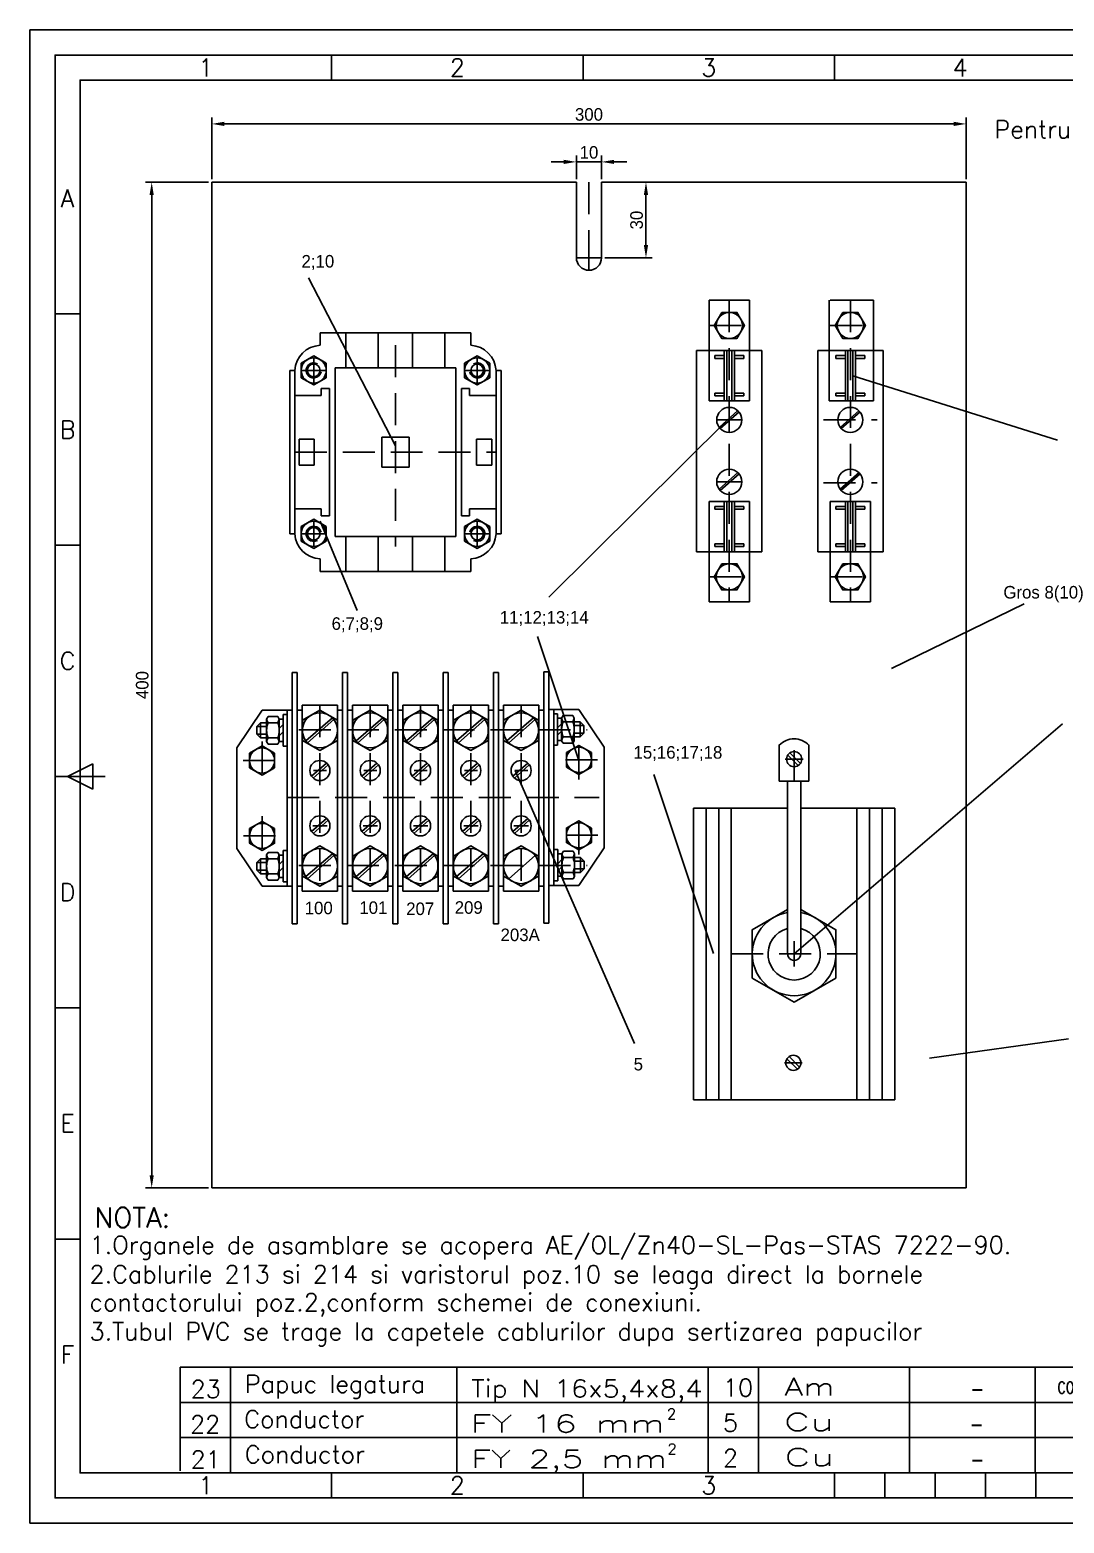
# Model space of a CAD drawing. Header units: millimetres. Extents: x 21 to 861, y 18 to 315.
# Drawn here: x 20.8 to 226.4, y 17.9 to 314.9 of the extents above; entities that cross this region are included whole.
import ezdxf
from ezdxf.enums import TextEntityAlignment as Align

# ---------------------------------------------------------------- set-up
doc = ezdxf.new("R2010")
doc.units = ezdxf.units.MM
doc.linetypes.add('DASHED2', pattern=[9.525, 6.35, -3.175])
doc.layers.add('LIN_GR', color=3, linetype='Continuous')
doc.layers.add('LIN_SUB', color=7, linetype='Continuous')
doc.styles.add('ISO', font='SIMPLEX.SHX')
doc.styles.add('ISOCP', font='SIMPLEX.SHX')
doc.dimstyles.new('ISO-25', dxfattribs={"dimtxt": 2.5, "dimasz": 2.5, "dimexe": 1.25, "dimexo": 0.625, "dimtad": 1, "dimtxsty": 'Standard', "dimcen": 2.5, "dimadec": 0, "dimazin": 0, "dimtfac": 1, "dimtmove": 0, "dimatfit": 3, "dimfxl": 1, "dimarcsym": 0})

# ---------------------------------------------------------------- blocks, each defined once
blk = doc.blocks.new('*D10')
at = {"color": 0, "lineweight": -2, "transparency": 16777216}
for p, q in [((56.96, 285.23), (56.96, 297.47)), ((206.96, 285.23), (206.96, 297.47)), ((59.46, 296.22), (204.46, 296.22))]:
    blk.add_line(p, q, dxfattribs=at)
at = {"color": 0, "transparency": 16777216}
for points in [[(59.46, 296.64), (59.46, 295.8), (56.96, 296.22)], [(204.46, 296.64), (204.46, 295.8), (206.96, 296.22)]]:
    blk.add_solid(points, dxfattribs=at)
at = {"layer": 'Defpoints', "color": 0, "transparency": 16777216}
for p in [(206.96, 296.22), (56.96, 284.61), (206.96, 284.61)]:
    blk.add_point(p, dxfattribs=at)
at = {"color": 0, "transparency": 16777216, "insert": (131.96, 298.09), "char_height": 2.5, "attachment_point": 5}
blk.add_mtext('300', dxfattribs=at)
blk = doc.blocks.new('*D11')
at = {"color": 0, "lineweight": -2, "transparency": 16777216}
for p, q in [((56.33, 284.61), (43.76, 284.61)), ((45.01, 87.11), (45.01, 282.11)), ((56.33, 84.61), (43.76, 84.61))]:
    blk.add_line(p, q, dxfattribs=at)
at = {"color": 0, "transparency": 16777216}
for points in [[(44.59, 282.11), (45.42, 282.11), (45.01, 284.61)], [(44.59, 87.11), (45.42, 87.11), (45.01, 84.61)]]:
    blk.add_solid(points, dxfattribs=at)
at = {"layer": 'Defpoints', "color": 0, "transparency": 16777216}
for p in [(45.01, 284.61), (56.96, 284.61), (56.96, 84.61)]:
    blk.add_point(p, dxfattribs=at)
at = {"color": 0, "transparency": 16777216, "insert": (43.13, 184.61), "char_height": 2.5, "attachment_point": 5, "rotation": 90}
blk.add_mtext('400', dxfattribs=at)
blk = doc.blocks.new('*D12')
at = {"color": 0, "lineweight": -2, "transparency": 16777216}
for p, q in [((126.96, 288.66), (124.46, 288.66)), ((129.46, 285.23), (129.46, 289.91)), ((129.46, 288.66), (134.46, 288.66)), ((134.46, 285.23), (134.46, 289.91)), ((136.96, 288.66), (139.46, 288.66))]:
    blk.add_line(p, q, dxfattribs=at)
at = {"color": 0, "transparency": 16777216}
for points in [[(126.96, 289.08), (126.96, 288.25), (129.46, 288.66)], [(136.96, 289.08), (136.96, 288.25), (134.46, 288.66)]]:
    blk.add_solid(points, dxfattribs=at)
at = {"layer": 'Defpoints', "color": 0, "transparency": 16777216}
for p in [(134.46, 288.66), (129.46, 284.61), (134.46, 284.61)]:
    blk.add_point(p, dxfattribs=at)
at = {"color": 0, "transparency": 16777216, "insert": (131.96, 290.54), "char_height": 2.5, "attachment_point": 5}
blk.add_mtext('10', dxfattribs=at)

msp = doc.modelspace()

# ---------------------------------------------------------------- linework, layer by layer
at = {"color": 70}
for p, q in [((80.7856, 304.9224), (80.7856, 309.9224)), ((130.7856, 304.9224), (130.7856, 309.9224)), ((180.7856, 304.9224), (180.7856, 309.9224)), ((30.7856, 258.4224), (25.7856, 258.4224)), ((30.7856, 212.4224), (25.7856, 212.4224)), ((25.7856, 166.4224), (35.7856, 166.4224)), ((28.2856, 166.4224), (33.2856, 168.9224)), ((33.2856, 163.9224), (28.2856, 166.4224)), ((33.2856, 168.9224), (33.2856, 163.9224)), ((30.7856, 120.4224), (25.7856, 120.4224)), ((30.7856, 74.4224), (25.7856, 74.4224)), ((80.7856, 22.9224), (80.7856, 27.9224)), ((130.7856, 22.9224), (130.7856, 27.9224)), ((180.7856, 22.9224), (180.7856, 27.9224)), ((190.7856, 22.9224), (190.7856, 27.9224)), ((200.7856, 22.9224), (200.7856, 27.9224)), ((210.7856, 22.9224), (210.7856, 27.9224)), ((220.7856, 22.9224), (220.7856, 27.9224)), ((180.7856, 22.9224), (280.7856, 22.9224))]:
    msp.add_line(p, q, dxfattribs=at)
at = {"color": 1, "linetype": 'DASHED2'}
for p, q in [((131.9586, 284.6062), (131.9586, 269.6062)), ((159.8625, 261.1368), (159.8625, 201.1368)), ((183.9312, 261.1368), (183.9312, 201.1368)), ((155.8635, 256.1368), (163.8635, 256.1368)), ((179.9369, 256.1368), (188.5523, 256.1368)), ((93.48, 252.186), (93.48, 212.186)), ((178.6245, 237.3494), (189.2492, 237.3494)), ((73.48, 230.936), (113.48, 230.936)), ((178.6245, 224.8222), (189.2492, 224.8222)), ((155.8635, 206.1368), (163.8635, 206.1368)), ((179.9369, 206.1368), (187.9369, 206.1368)), ((78.4586, 180.6062), (78.4586, 143.6062)), ((88.4586, 180.6062), (88.4586, 143.6062)), ((98.4586, 180.6062), (98.4586, 143.6062)), ((108.4586, 180.6062), (108.4586, 143.6062)), ((118.4586, 180.6062), (118.4586, 143.6062)), ((74.2919, 175.7314), (131.6253, 175.7314)), ((66.9586, 173.4031), (66.9586, 166.2702)), ((129.9586, 165.8107), (129.9586, 173.4134)), ((63.2231, 169.6062), (70.5321, 169.6062)), ((133.6539, 169.7314), (126.1441, 169.7314)), ((172.752, 165.4888), (172.752, 171.6523)), ((71.9586, 162.2314), (133.9586, 162.2314)), ((66.9586, 158.5268), (66.9586, 150.9241)), ((129.9586, 150.9345), (129.9586, 158.0673)), ((63.2632, 154.6062), (70.7731, 154.6062)), ((133.6941, 154.7314), (126.385, 154.7314)), ((74.2919, 148.7314), (131.6253, 148.7314)), ((160.252, 131.1408), (185.252, 131.1408))]:
    msp.add_line(p, q, dxfattribs=at)
at = {"color": 1}
for p, q in [((143.2941, 272.1062), (143.2941, 282.1062)), ((131.9586, 267.1062), (131.9586, 272.1062)), ((129.4586, 269.6062), (134.4586, 269.6062)), ((135.0836, 269.6062), (144.5441, 269.6062)), ((93.48, 232.186), (76.1908, 265.6364)), ((77.23, 249.686), (77.23, 244.686)), ((77.23, 249.686), (77.23, 244.686)), ((109.73, 249.686), (109.73, 244.686)), ((79.73, 247.186), (74.73, 247.186)), ((79.73, 247.186), (74.73, 247.186)), ((107.23, 247.186), (112.23, 247.186)), ((225.1444, 233.2906), (184.4369, 246.1368)), ((159.8625, 234.8463), (159.8625, 239.8463)), ((159.5201, 237.3463), (123.9872, 202.0837)), ((157.3625, 237.3463), (162.3625, 237.3463)), ((157.3625, 225.0253), (162.3625, 225.0253)), ((77.23, 212.186), (77.23, 217.186)), ((77.23, 212.186), (77.23, 217.186)), ((77.23, 212.186), (77.23, 217.186)), ((78.48, 217.186), (85.8414, 199.4275)), ((109.73, 212.186), (109.73, 217.186)), ((109.73, 212.186), (109.73, 217.186)), ((79.73, 214.686), (74.73, 214.686)), ((79.73, 214.686), (74.73, 214.686)), ((79.73, 214.686), (74.73, 214.686)), ((107.23, 214.686), (112.23, 214.686)), ((107.23, 214.686), (112.23, 214.686)), ((192.086, 187.9042), (218.4642, 200.7603)), ((129.9586, 169.6121), (121.7413, 194.2548)), ((172.752, 131.1408), (226.0963, 176.9294)), ((117.3049, 167.6062), (141.0206, 113.2918)), ((156.6999, 131.2033), (144.8233, 166.82)), ((170.252, 131.1408), (175.252, 131.1408)), ((172.752, 133.6408), (172.752, 128.6408)), ((199.6566, 110.3755), (227.3216, 114.2323))]:
    msp.add_line(p, q, dxfattribs=at)
at = {"color": 2}
for p, q in [((155.8635, 261.1368), (155.8635, 251.1368)), ((155.8635, 261.1368), (163.8635, 261.1368)), ((163.8635, 261.1368), (163.8635, 251.1368)), ((179.7402, 261.1368), (179.7402, 251.1368)), ((179.9369, 261.1368), (188.5523, 261.1368)), ((188.5523, 261.1368), (188.5523, 251.1368)), ((78.4808, 254.686), (108.4791, 254.686)), ((78.4808, 252.186), (78.4808, 254.686)), ((83.6438, 254.686), (83.6438, 247.686)), ((90.0638, 254.686), (90.0638, 247.686)), ((96.8962, 254.686), (96.8962, 247.686)), ((103.3162, 254.686), (103.3162, 247.686)), ((108.4791, 252.186), (108.4791, 254.686)), ((153.3635, 251.1368), (153.3635, 211.1368)), ((153.3635, 251.1368), (166.3635, 251.1368)), ((155.8635, 241.1368), (155.8635, 251.1368)), ((158.8521, 250.136), (156.9672, 250.136)), ((156.9672, 250.136), (156.9672, 249.5849)), ((156.9672, 249.5849), (158.8521, 249.5849)), ((158.8635, 251.1368), (158.8635, 241.1368)), ((159.3635, 251.1368), (159.3635, 241.1368)), ((160.3635, 251.1368), (160.3635, 241.1368)), ((160.8635, 251.1368), (160.8635, 241.1368)), ((160.8635, 250.136), (162.7484, 250.136)), ((162.7484, 249.5849), (160.8635, 249.5849)), ((162.7484, 250.136), (162.7484, 249.5849)), ((163.8635, 241.1368), (163.8635, 251.1368)), ((166.3635, 251.1368), (166.3635, 211.1368)), ((177.4369, 251.1368), (177.4369, 211.1368)), ((177.4369, 251.1368), (190.4369, 251.1368)), ((179.7402, 241.1368), (179.7402, 251.1368)), ((182.9255, 250.136), (181.0406, 250.136)), ((181.0406, 250.136), (181.0406, 249.5849)), ((181.0406, 249.5849), (182.9255, 249.5849)), ((182.9369, 251.1368), (182.9369, 241.1368)), ((183.4369, 251.1368), (183.4369, 241.1368)), ((184.4369, 251.1368), (184.4369, 241.1368)), ((184.9369, 251.1368), (184.9369, 241.1368)), ((184.9369, 250.136), (186.8218, 250.136)), ((186.8218, 249.5849), (184.9369, 249.5849)), ((186.8218, 250.136), (186.8218, 249.5849)), ((188.5523, 241.1368), (188.5523, 251.1368)), ((190.4369, 251.1368), (190.4369, 211.1368)), ((72.48, 247.1871), (72.48, 214.6849)), ((73.48, 247.1871), (72.48, 247.1871)), ((73.48, 247.1871), (73.48, 214.6849)), ((81.48, 247.686), (105.48, 247.686)), ((81.48, 247.686), (81.48, 214.186)), ((105.48, 247.686), (105.48, 214.186)), ((113.48, 247.1871), (113.48, 214.6849)), ((113.48, 247.1871), (114.48, 247.1871)), ((114.48, 247.1871), (114.48, 214.6849)), ((78.7401, 242.2202), (78.7401, 243.5726)), ((78.7401, 243.5726), (80.3474, 243.5726)), ((80.3474, 243.5726), (80.3474, 230.936)), ((108.2199, 243.5726), (106.6125, 243.5726)), ((106.6125, 243.5726), (106.6125, 230.936)), ((108.2199, 242.2202), (108.2199, 243.5726)), ((73.48, 242.2202), (78.7401, 242.2202)), ((113.48, 242.2202), (108.2199, 242.2202)), ((155.8635, 241.1368), (163.8635, 241.1368)), ((156.9672, 242.6886), (158.8521, 242.6886)), ((156.9672, 242.1375), (156.9672, 242.6886)), ((158.8521, 242.1375), (156.9672, 242.1375)), ((162.7484, 242.6886), (160.8635, 242.6886)), ((160.8635, 242.1375), (162.7484, 242.1375)), ((162.7484, 242.1375), (162.7484, 242.6886)), ((179.7402, 241.1368), (188.5523, 241.1368)), ((181.0406, 242.6886), (182.9255, 242.6886)), ((181.0406, 242.1375), (181.0406, 242.6886)), ((182.9255, 242.1375), (181.0406, 242.1375)), ((186.8218, 242.6886), (184.9369, 242.6886)), ((184.9369, 242.1375), (186.8218, 242.1375)), ((186.8218, 242.1375), (186.8218, 242.6886)), ((161.5869, 239.1848), (157.8511, 235.8616)), ((161.7915, 238.969), (158.0557, 235.6458)), ((185.6556, 239.1848), (181.9198, 235.8616)), ((185.8601, 238.969), (182.1244, 235.6458)), ((74.3465, 233.512), (74.3465, 230.936)), ((74.3465, 233.512), (75.5514, 233.512)), ((75.5514, 233.512), (75.5514, 233.512)), ((75.5514, 233.512), (77.3467, 233.512)), ((77.3467, 233.512), (77.3467, 230.9486)), ((93.48, 233.9123), (90.7803, 233.9123)), ((90.7803, 233.9123), (90.7803, 230.936)), ((93.48, 233.9123), (96.1797, 233.9123)), ((96.1797, 233.9123), (96.1797, 230.936)), ((111.4085, 233.512), (109.6132, 233.512)), ((109.6132, 233.512), (109.6132, 230.9486)), ((111.4085, 233.512), (111.4085, 233.512)), ((112.6134, 233.512), (111.4085, 233.512)), ((112.6134, 233.512), (112.6134, 230.936)), ((74.3465, 228.36), (74.3465, 230.936)), ((77.3467, 228.36), (77.3467, 230.9486)), ((80.3474, 218.2995), (80.3474, 230.936)), ((90.7803, 227.9597), (90.7803, 230.936)), ((96.1797, 227.9597), (96.1797, 230.936)), ((106.6125, 218.2995), (106.6125, 230.936)), ((109.6132, 228.36), (109.6132, 230.9486)), ((112.6134, 228.36), (112.6134, 230.936)), ((74.3465, 228.36), (75.5514, 228.36)), ((75.5514, 228.36), (75.5514, 228.36)), ((75.5514, 228.36), (77.3467, 228.36)), ((93.48, 227.9597), (90.7803, 227.9597)), ((93.48, 227.9597), (96.1797, 227.9597)), ((111.4085, 228.36), (109.6132, 228.36)), ((112.6134, 228.36), (111.4085, 228.36)), ((111.4085, 228.36), (111.4085, 228.36)), ((161.5869, 226.8639), (157.8511, 223.5407)), ((161.7915, 226.6481), (158.0557, 223.3249)), ((185.6556, 226.8639), (181.9198, 223.5407)), ((185.8601, 226.6481), (182.1244, 223.3249)), ((155.8635, 221.1368), (163.8635, 221.1368)), ((155.8635, 211.1368), (155.8635, 221.1368)), ((156.9786, 220.136), (156.9786, 219.5849)), ((158.8635, 220.136), (156.9786, 220.136)), ((158.8635, 221.1368), (158.8635, 211.1368)), ((159.3635, 221.1368), (159.3635, 211.1368)), ((160.3635, 221.1368), (160.3635, 211.1368)), ((160.8635, 221.1368), (160.8635, 211.1368)), ((160.8749, 220.136), (162.7598, 220.136)), ((162.7598, 220.136), (162.7598, 219.5849)), ((163.8635, 211.1368), (163.8635, 221.1368)), ((179.9369, 221.1368), (187.9369, 221.1368)), ((179.9369, 211.1368), (179.9369, 221.1368)), ((182.9369, 220.136), (181.052, 220.136)), ((181.052, 220.136), (181.052, 219.5849)), ((182.9369, 221.1368), (182.9369, 211.1368)), ((183.4369, 221.1368), (183.4369, 211.1368)), ((184.4369, 221.1368), (184.4369, 211.1368)), ((184.9369, 221.1368), (184.9369, 211.1368)), ((184.9483, 220.136), (186.8331, 220.136)), ((186.8331, 220.136), (186.8331, 219.5849)), ((187.9369, 211.1368), (187.9369, 221.1368)), ((73.48, 219.6518), (78.7401, 219.6518)), ((78.7401, 219.6518), (78.7401, 218.2995)), ((78.7401, 218.2995), (80.3474, 218.2995)), ((108.2199, 218.2995), (106.6125, 218.2995)), ((113.48, 219.6518), (108.2199, 219.6518)), ((108.2199, 219.6518), (108.2199, 218.2995)), ((156.9786, 219.5849), (158.8635, 219.5849)), ((162.7598, 219.5849), (160.8749, 219.5849)), ((181.052, 219.5849), (182.9369, 219.5849)), ((186.8331, 219.5849), (184.9483, 219.5849)), ((73.48, 214.6849), (72.48, 214.6849)), ((81.48, 214.186), (105.48, 214.186)), ((83.6438, 207.186), (83.6438, 214.186)), ((90.0638, 214.186), (90.0638, 207.186)), ((96.8962, 214.186), (96.8962, 207.186)), ((103.3162, 207.186), (103.3162, 214.186)), ((113.48, 214.6849), (114.48, 214.6849)), ((153.3635, 211.1368), (166.3635, 211.1368)), ((155.8635, 211.1368), (155.8635, 201.1368)), ((156.9786, 212.1375), (156.9786, 212.6886)), ((156.9786, 212.6886), (158.8635, 212.6886)), ((158.8635, 212.1375), (156.9786, 212.1375)), ((162.7598, 212.6886), (160.8749, 212.6886)), ((160.8749, 212.1375), (162.7598, 212.1375)), ((162.7598, 212.1375), (162.7598, 212.6886)), ((163.8635, 211.1368), (163.8635, 201.1368)), ((177.4369, 211.1368), (190.4369, 211.1368)), ((179.9369, 211.1368), (179.9369, 201.1368)), ((181.052, 212.6886), (182.9369, 212.6886)), ((181.052, 212.1375), (181.052, 212.6886)), ((182.9369, 212.1375), (181.052, 212.1375)), ((186.8331, 212.6886), (184.9483, 212.6886)), ((184.9483, 212.1375), (186.8331, 212.1375)), ((186.8331, 212.1375), (186.8331, 212.6886)), ((187.9369, 211.1368), (187.9369, 201.1368)), ((78.4808, 209.686), (78.4808, 207.186)), ((108.4791, 209.686), (108.4791, 207.186)), ((78.4808, 207.186), (108.4791, 207.186)), ((155.8635, 201.1368), (163.8635, 201.1368)), ((179.9369, 201.1368), (187.9369, 201.1368)), ((122.9586, 187.2314), (122.9586, 137.2314)), ((122.9586, 187.2314), (123.9586, 187.2314)), ((123.9586, 187.2314), (123.9586, 137.2314)), ((72.9586, 187.1062), (72.9586, 137.1062)), ((72.9586, 187.1062), (73.9586, 187.1062)), ((73.9586, 187.1062), (73.9586, 137.1062)), ((82.9586, 187.1062), (82.9586, 137.1062)), ((82.9586, 187.1062), (83.9586, 187.1062)), ((83.9586, 187.1062), (83.9586, 137.1062)), ((92.9586, 187.1062), (92.9586, 137.1062)), ((92.9586, 187.1062), (93.9586, 187.1062)), ((93.9586, 187.1062), (93.9586, 137.1062)), ((102.9586, 187.1062), (102.9586, 137.1062)), ((102.9586, 187.1062), (103.9586, 187.1062)), ((103.9586, 187.1062), (103.9586, 137.1062)), ((112.9586, 187.1062), (113.9586, 187.1062)), ((112.9586, 187.1062), (112.9586, 137.1062)), ((113.9586, 187.1062), (113.9586, 137.1062)), ((61.9586, 172.1062), (66.9586, 179.6062)), ((66.9586, 179.6062), (72.9586, 179.6062)), ((67.8586, 177.8544), (68.154, 178.3662)), ((70.0631, 178.3662), (68.154, 178.3662)), ((70.3586, 177.8544), (70.0631, 178.3662)), ((71.9586, 178.7373), (71.1586, 178.7373)), ((71.1586, 178.7373), (71.1586, 172.4873)), ((71.9586, 179.6062), (71.9586, 144.6062)), ((71.9586, 178.7373), (71.9586, 172.4873)), ((74.9586, 179.6062), (73.9586, 179.6062)), ((74.9586, 180.6062), (74.9586, 165.1062)), ((81.9586, 180.6062), (74.9586, 180.6062)), ((81.9586, 180.6062), (81.9586, 165.1062)), ((81.9586, 179.6062), (81.9586, 170.6062)), ((82.9586, 179.6062), (81.9586, 179.6062)), ((82.9586, 179.6062), (82.9586, 170.6062)), ((84.9586, 179.6062), (83.9586, 179.6062)), ((91.9586, 180.6062), (84.9586, 180.6062)), ((84.9586, 180.6062), (84.9586, 143.6062)), ((84.9586, 179.6062), (84.9586, 165.1062)), ((91.9586, 180.6062), (91.9586, 143.6062)), ((91.9586, 179.6062), (91.9586, 144.6062)), ((91.9586, 179.6062), (92.9586, 179.6062)), ((94.9586, 179.6062), (93.9586, 179.6062)), ((94.9586, 180.6062), (94.9586, 170.6062)), ((101.9586, 180.6062), (94.9586, 180.6062)), ((101.9586, 180.6062), (101.9586, 170.6062)), ((101.9586, 179.6062), (101.9586, 170.6062)), ((102.9586, 179.6062), (101.9586, 179.6062)), ((104.9586, 179.6062), (103.9586, 179.6062)), ((104.9586, 180.6062), (104.9586, 143.6062)), ((111.9586, 180.6062), (104.9586, 180.6062)), ((111.9586, 180.6062), (111.9586, 143.6062)), ((112.9586, 179.6062), (111.9586, 179.6062)), ((114.9586, 179.6062), (113.9586, 179.6062)), ((114.9586, 180.6062), (114.9586, 143.6062)), ((121.9586, 180.6062), (114.9586, 180.6062)), ((121.9586, 180.6062), (121.9586, 143.6062)), ((122.9586, 179.6062), (121.9586, 179.6062)), ((129.9586, 179.7314), (123.9586, 179.7314)), ((124.923, 178.9159), (125.723, 178.9159)), ((124.9586, 144.7314), (124.9586, 179.7314)), ((125.723, 172.6659), (125.723, 178.9159)), ((126.523, 178.0453), (126.8185, 178.557)), ((128.7276, 178.557), (126.8185, 178.557)), ((129.023, 178.0453), (128.7276, 178.557)), ((134.9586, 172.2314), (129.9586, 179.7314)), ((66.6691, 177.1084), (65.9191, 176.3584)), ((65.9191, 176.3584), (65.9191, 174.8584)), ((65.9191, 176.3584), (67.8568, 176.3584)), ((66.6691, 177.1084), (66.6691, 174.1084)), ((67.8549, 177.1084), (66.6691, 177.1084)), ((67.8586, 177.8544), (67.8586, 173.3579)), ((68.154, 177.1062), (70.0631, 177.1062)), ((70.3586, 177.8544), (70.3586, 173.3579)), ((70.3586, 177.8323), (70.3586, 173.3923)), ((71.1586, 177.8323), (70.3586, 177.8323)), ((70.3586, 175.9472), (71.1586, 176.7472)), ((70.3586, 174.533), (71.1586, 175.333)), ((71.1586, 177.8323), (71.1586, 173.3923)), ((80.9466, 178.0678), (75.6456, 173.5236)), ((81.2346, 177.7378), (76.0142, 173.1012)), ((90.9466, 178.0678), (85.6456, 173.5236)), ((91.2346, 177.7378), (86.0142, 173.1012)), ((100.9466, 178.0678), (95.6456, 173.5236)), ((101.2346, 177.7378), (96.0142, 173.1012)), ((110.9466, 178.0678), (105.6456, 173.5236)), ((111.2346, 177.7378), (106.0142, 173.1012)), ((120.9466, 178.0678), (115.6456, 173.5236)), ((121.2346, 177.7378), (116.0142, 173.1012)), ((125.723, 173.5709), (125.723, 178.0109)), ((125.723, 178.0109), (126.523, 178.0109)), ((126.523, 176.8702), (125.723, 176.0702)), ((126.523, 175.456), (125.723, 174.656)), ((126.523, 173.5488), (126.523, 178.0453)), ((126.523, 173.5709), (126.523, 178.0109)), ((128.7276, 177.297), (126.8185, 177.297)), ((129.0194, 177.2948), (130.2125, 177.2948)), ((130.9625, 176.5448), (129.0212, 176.5448)), ((129.023, 173.5488), (129.023, 178.0453)), ((130.2125, 174.2948), (130.2125, 177.2948)), ((130.2125, 177.2948), (130.9625, 176.5448)), ((130.9625, 175.0448), (130.9625, 176.5448)), ((66.6691, 174.1084), (65.9191, 174.8584)), ((65.9191, 174.8584), (67.8604, 174.8584)), ((67.8622, 174.1084), (66.6691, 174.1084)), ((67.8586, 173.3579), (68.154, 172.8462)), ((68.154, 174.1062), (70.0631, 174.1062)), ((68.154, 172.8462), (70.0631, 172.8462)), ((70.3586, 173.3579), (70.0631, 172.8462)), ((71.1586, 173.3923), (70.3586, 173.3923)), ((71.9586, 172.4873), (71.1586, 172.4873)), ((124.923, 172.6659), (125.723, 172.6659)), ((125.723, 173.5709), (126.523, 173.5709)), ((126.523, 173.5488), (126.8185, 173.037)), ((128.7276, 174.297), (126.8185, 174.297)), ((126.8185, 173.037), (128.7276, 173.037)), ((129.023, 173.5444), (128.7276, 173.0326)), ((130.9625, 175.0448), (129.0249, 175.0448)), ((129.0267, 174.2948), (130.2125, 174.2948)), ((130.2125, 174.2948), (130.9625, 175.0448)), ((169.81, 172.715), (169.81, 165.4888)), ((175.6797, 165.4888), (175.6797, 172.715)), ((61.9586, 172.1062), (61.9586, 152.1062)), ((94.9586, 170.6062), (94.9586, 159.1062)), ((101.9586, 170.6062), (101.9586, 153.6062)), ((134.9586, 152.2314), (134.9586, 172.2314)), ((170.9584, 169.867), (174.5313, 169.867)), ((173.5584, 168.6068), (171.4774, 170.6692)), ((173.9931, 169.0353), (171.9236, 171.1222)), ((79.7892, 169.0757), (76.7925, 166.5068)), ((80.0948, 168.7255), (77.1437, 166.1044)), ((77.1992, 167.6132), (79.7671, 167.6132)), ((77.2086, 167.6062), (79.7086, 167.6062)), ((77.2228, 167.6062), (79.7907, 167.6062)), ((78.435, 166.3632), (78.435, 168.8632)), ((78.4586, 166.3562), (78.4586, 168.8562)), ((89.7892, 169.0757), (86.7925, 166.5068)), ((90.0948, 168.7255), (87.1437, 166.1044)), ((87.2086, 167.6062), (89.7086, 167.6062)), ((87.2228, 167.6062), (89.7907, 167.6062)), ((88.4586, 166.3562), (88.4586, 168.8562)), ((99.7892, 169.0757), (96.7925, 166.5068)), ((100.0948, 168.7255), (97.1437, 166.1044)), ((97.1992, 167.6132), (99.7671, 167.6132)), ((98.4586, 166.3562), (98.4586, 168.8562)), ((109.7892, 169.0757), (106.7925, 166.5068)), ((110.0948, 168.7255), (107.1437, 166.1044)), ((107.2086, 167.6062), (109.7086, 167.6062)), ((107.2228, 167.6062), (109.7907, 167.6062)), ((108.4586, 166.3562), (108.4586, 168.8562)), ((119.7892, 169.0757), (116.7925, 166.5068)), ((120.0948, 168.7255), (117.1437, 166.1044)), ((117.2086, 167.6062), (119.7086, 167.6062)), ((117.2228, 167.6062), (119.7907, 167.6062)), ((118.4586, 166.3562), (118.4586, 168.8562)), ((74.9586, 165.1062), (74.9586, 159.1062)), ((81.9586, 165.1062), (81.9586, 159.1062)), ((82.9586, 165.1062), (82.9586, 159.1062)), ((84.9586, 165.1062), (84.9586, 159.1062)), ((92.9586, 165.1062), (92.9586, 159.1062)), ((169.81, 165.4888), (175.6797, 165.4888)), ((171.4476, 131.0973), (171.4672, 165.4903)), ((174.0563, 131.0958), (174.0759, 165.4888)), ((74.9586, 159.1062), (74.9586, 143.6062)), ((79.7892, 158.0757), (76.7925, 155.5068)), ((80.0948, 157.7255), (77.1437, 155.1044)), ((78.435, 157.8491), (78.435, 155.3491)), ((78.4586, 155.3562), (78.4586, 157.8562)), ((81.9586, 143.6062), (81.9586, 159.1062)), ((84.9586, 144.6062), (84.9586, 159.1062)), ((89.7892, 158.0757), (86.7925, 155.5068)), ((90.0948, 157.7255), (87.1437, 155.1044)), ((88.4586, 155.3562), (88.4586, 157.8562)), ((94.9586, 159.1062), (94.9586, 143.6062)), ((99.7892, 158.0757), (96.7925, 155.5068)), ((100.0948, 157.7255), (97.1437, 155.1044)), ((98.4586, 155.3562), (98.4586, 157.8562)), ((109.7892, 158.0757), (106.7925, 155.5068)), ((110.0948, 157.7255), (107.1437, 155.1044)), ((108.4586, 155.3562), (108.4586, 157.8562)), ((119.7892, 158.0757), (116.7925, 155.5068)), ((120.0948, 157.7255), (117.1437, 155.1044)), ((118.4586, 155.3562), (118.4586, 157.8562)), ((152.752, 102.1408), (152.752, 160.1408)), ((152.752, 160.1408), (171.4642, 160.1408)), ((155.252, 102.1408), (155.252, 160.1408)), ((157.752, 102.1408), (157.752, 160.1408)), ((160.252, 102.1408), (160.252, 160.1408)), ((174.0728, 160.1408), (192.752, 160.1408)), ((185.252, 102.1408), (185.252, 160.1408)), ((187.752, 102.1408), (187.752, 160.1408)), ((190.252, 102.1408), (190.252, 160.1408)), ((192.752, 102.1408), (192.752, 160.1408)), ((192.752, 102.1408), (192.752, 160.1408)), ((77.0461, 156.6062), (79.9143, 156.6062)), ((77.1992, 156.5991), (79.7671, 156.5991)), ((77.2086, 156.6062), (79.7086, 156.6062)), ((87.0461, 156.6062), (89.9143, 156.6062)), ((87.2086, 156.6062), (89.7086, 156.6062)), ((97.0461, 156.6062), (99.9143, 156.6062)), ((97.2086, 156.6062), (99.7086, 156.6062)), ((107.0461, 156.6062), (109.9143, 156.6062)), ((107.2086, 156.6062), (109.7086, 156.6062)), ((117.0461, 156.6062), (119.9143, 156.6062)), ((117.2086, 156.6062), (119.7086, 156.6062)), ((61.9586, 152.1062), (66.9586, 144.6062)), ((71.9586, 151.703), (71.1586, 151.703)), ((71.1586, 151.703), (71.1586, 145.453)), ((82.9586, 144.6062), (82.9586, 153.6062)), ((101.9586, 143.6062), (101.9586, 153.6062)), ((124.9799, 151.9305), (125.7799, 151.9305)), ((125.7799, 145.6805), (125.7799, 151.9305)), ((126.5799, 151.0598), (126.8753, 151.5716)), ((128.7844, 151.5716), (126.8753, 151.5716)), ((129.0799, 151.0598), (128.7844, 151.5716)), ((134.9586, 152.2314), (129.9586, 144.7314)), ((66.6691, 150.0741), (65.9191, 149.3241)), ((65.9191, 149.3241), (65.9191, 147.8241)), ((65.9191, 149.3241), (67.8568, 149.3241)), ((66.6691, 150.0741), (66.6691, 147.0741)), ((67.8549, 150.0741), (66.6691, 150.0741)), ((67.8586, 150.8202), (68.154, 151.3319)), ((67.8586, 150.8202), (67.8586, 146.3237)), ((70.0631, 151.3319), (68.154, 151.3319)), ((68.154, 150.0719), (70.0631, 150.0719)), ((70.3586, 150.8202), (70.0631, 151.3319)), ((70.3586, 150.8202), (70.3586, 146.3237)), ((70.3586, 150.798), (70.3586, 146.358)), ((71.1586, 150.798), (70.3586, 150.798)), ((70.3586, 148.9129), (71.1586, 149.7129)), ((71.1586, 150.798), (71.1586, 146.358)), ((80.9466, 151.0678), (75.6456, 146.5236)), ((81.2346, 150.7378), (76.0142, 146.1012)), ((90.9466, 151.0678), (85.6456, 146.5236)), ((91.2346, 150.7378), (86.0142, 146.1012)), ((100.9466, 151.0678), (95.6456, 146.5236)), ((101.2346, 150.7378), (96.0142, 146.1012)), ((110.9466, 151.0678), (105.6456, 146.5236)), ((111.2346, 150.7378), (106.0142, 146.1012)), ((121.2346, 150.7378), (116.0142, 146.1012)), ((125.7799, 146.5855), (125.7799, 151.0255)), ((125.7799, 151.0255), (126.5799, 151.0255)), ((126.5799, 149.8848), (125.7799, 149.0848)), ((126.5799, 146.5633), (126.5799, 151.0598)), ((126.5799, 146.5855), (126.5799, 151.0255)), ((128.7844, 150.3116), (126.8753, 150.3116)), ((129.0762, 150.3094), (130.2693, 150.3094)), ((131.0193, 149.5594), (129.078, 149.5594)), ((129.0799, 146.5633), (129.0799, 151.0598)), ((130.2693, 147.3094), (130.2693, 150.3094)), ((130.2693, 150.3094), (131.0193, 149.5594)), ((131.0193, 148.0594), (131.0193, 149.5594)), ((66.6691, 147.0741), (65.9191, 147.8241)), ((65.9191, 147.8241), (67.8604, 147.8241)), ((67.8622, 147.0741), (66.6691, 147.0741)), ((67.8586, 146.3237), (68.154, 145.8119)), ((68.154, 147.0719), (70.0631, 147.0719)), ((68.154, 145.8119), (70.0631, 145.8119)), ((70.3586, 146.3237), (70.0631, 145.8119)), ((70.3586, 147.4987), (71.1586, 148.2987)), ((71.1586, 146.358), (70.3586, 146.358)), ((124.9799, 145.6805), (125.7799, 145.6805)), ((126.5799, 148.4706), (125.7799, 147.6706)), ((125.7799, 146.5855), (126.5799, 146.5855)), ((126.5799, 146.5633), (126.8753, 146.0516)), ((128.7844, 147.3116), (126.8753, 147.3116)), ((126.8753, 146.0516), (128.7844, 146.0516)), ((129.0799, 146.5589), (128.7844, 146.0472)), ((131.0193, 148.0594), (129.0817, 148.0594)), ((129.0835, 147.3094), (130.2693, 147.3094)), ((130.2693, 147.3094), (131.0193, 148.0594)), ((66.9586, 144.6062), (72.9586, 144.6062)), ((71.9586, 145.453), (71.1586, 145.453)), ((74.9586, 144.6062), (73.9586, 144.6062)), ((81.9586, 143.6062), (74.9586, 143.6062)), ((82.9586, 144.6062), (81.9586, 144.6062)), ((84.9586, 144.6062), (83.9586, 144.6062)), ((91.9586, 143.6062), (84.9586, 143.6062)), ((91.9586, 144.6062), (92.9586, 144.6062)), ((94.9586, 144.6062), (93.9586, 144.6062)), ((101.9586, 143.6062), (94.9586, 143.6062)), ((102.9586, 144.6062), (101.9586, 144.6062)), ((104.9586, 144.6062), (103.9586, 144.6062)), ((111.9586, 143.6062), (104.9586, 143.6062)), ((112.9586, 144.6072), (111.9586, 144.6072)), ((114.9586, 144.6062), (113.9586, 144.6062)), ((121.9586, 143.6062), (114.9586, 143.6062)), ((122.9586, 144.6072), (121.9586, 144.6072)), ((129.9586, 144.7314), (123.9586, 144.7314)), ((72.9586, 137.1062), (73.9586, 137.1062)), ((82.9586, 137.1062), (83.9586, 137.1062)), ((92.9586, 137.1062), (93.9586, 137.1062)), ((102.9586, 137.1062), (103.9586, 137.1062)), ((112.9586, 137.1062), (113.9586, 137.1062)), ((122.9586, 137.2314), (123.9586, 137.2314)), ((173.4116, 108.2048), (171.3306, 110.2673)), ((173.8463, 108.6334), (171.7768, 110.7203)), ((170.8116, 109.4651), (174.3844, 109.4651)), ((152.752, 102.1408), (192.752, 102.1408))]:
    msp.add_line(p, q, dxfattribs=at)
at = {"color": 240}
for p, q in [((50.6754, 48.9224), (240.7856, 48.9224)), ((50.5653, 41.9224), (240.6754, 41.9224)), ((50.6754, 34.9224), (240.7856, 34.9224))]:
    msp.add_line(p, q, dxfattribs=at)
for points in [[(440.7856, 314.9224), (20.7856, 314.9224), (20.7856, 17.9224), (440.7856, 17.9224)], [(435.7856, 309.9224), (25.7856, 309.9224), (25.7856, 22.9224), (435.7856, 22.9224)]]:
    msp.add_lwpolyline(points, close=True, dxfattribs=at)
at = {"color": 70}
msp.add_lwpolyline([(430.7856, 304.9224), (30.7856, 304.9224), (30.7856, 27.9224), (430.7856, 27.9224)], close=True, dxfattribs=at)
at = {"color": 2}
for points in [[(158.3635, 258.7348), (156.8635, 256.1368), (158.3635, 253.5387), (161.3635, 253.5387), (162.8635, 256.1368), (161.3635, 258.7348)], [(182.4369, 258.7348), (180.9369, 256.1368), (182.4369, 253.5387), (185.4369, 253.5387), (186.9369, 256.1368), (185.4369, 258.7348)], [(74.73, 248.6294), (77.23, 250.0728), (79.73, 248.6294), (79.73, 245.7426), (77.23, 244.2993), (74.73, 245.7426)], [(112.23, 248.6294), (109.73, 250.0728), (107.23, 248.6294), (107.23, 245.7426), (109.73, 244.2993), (112.23, 245.7426)], [(74.73, 213.2426), (77.23, 211.7993), (79.73, 213.2426), (79.73, 216.1294), (77.23, 217.5728), (74.73, 216.1294)], [(112.23, 213.2426), (109.73, 211.7993), (107.23, 213.2426), (107.23, 216.1294), (109.73, 217.5728), (112.23, 216.1294)], [(158.3635, 208.7348), (156.8635, 206.1368), (158.3635, 203.5387), (161.3635, 203.5387), (162.8635, 206.1368), (161.3635, 208.7348)], [(182.4369, 208.7348), (180.9369, 206.1368), (182.4369, 203.5387), (185.4369, 203.5387), (186.9369, 206.1368), (185.4369, 208.7348)], [(74.9945, 173.6062), (78.4586, 171.6062), (81.9227, 173.6062), (81.9227, 177.6062), (78.4586, 179.6062), (74.9945, 177.6062)], [(84.9945, 173.6062), (88.4586, 171.6062), (91.9227, 173.6062), (91.9227, 177.6062), (88.4586, 179.6062), (84.9945, 177.6062)], [(94.9945, 173.6062), (98.4586, 171.6062), (101.9227, 173.6062), (101.9227, 177.6062), (98.4586, 179.6062), (94.9945, 177.6062)], [(104.9945, 173.6062), (108.4586, 171.6062), (111.9227, 173.6062), (111.9227, 177.6062), (108.4586, 179.6062), (104.9945, 177.6062)], [(114.9945, 173.6062), (118.4586, 171.6062), (121.9227, 173.6062), (121.9227, 177.6062), (118.4586, 179.6062), (114.9945, 177.6062)], [(69.4586, 171.0495), (66.9586, 172.4929), (64.4586, 171.0495), (64.4586, 168.1628), (66.9586, 166.7194), (69.4586, 168.1628)], [(132.4586, 171.1748), (129.9586, 172.6181), (127.4586, 171.1748), (127.4586, 168.288), (129.9586, 166.8446), (132.4586, 168.288)], [(69.4586, 156.0495), (66.9586, 157.4929), (64.4586, 156.0495), (64.4586, 153.1628), (66.9586, 151.7194), (69.4586, 153.1628)], [(132.4586, 156.1748), (129.9586, 157.6181), (127.4586, 156.1748), (127.4586, 153.288), (129.9586, 151.8446), (132.4586, 153.288)], [(74.9945, 150.6062), (78.4586, 152.6062), (81.9227, 150.6062), (81.9227, 146.6062), (78.4586, 144.6062), (74.9945, 146.6062)], [(84.9945, 150.6062), (88.4586, 152.6062), (91.9227, 150.6062), (91.9227, 146.6062), (88.4586, 144.6062), (84.9945, 146.6062)], [(94.9945, 150.6062), (98.4586, 152.6062), (101.9227, 150.6062), (101.9227, 146.6062), (98.4586, 144.6062), (94.9945, 146.6062)], [(104.9945, 150.6062), (108.4586, 152.6062), (111.9227, 150.6062), (111.9227, 146.6062), (108.4586, 144.6062), (104.9945, 146.6062)], [(114.9945, 150.6062), (118.4586, 152.6062), (121.9227, 150.6062), (121.9227, 146.6062), (118.4586, 144.6062), (114.9945, 146.6062)]]:
    msp.add_lwpolyline(points, close=True, dxfattribs=at)
msp.add_lwpolyline([(174.0614, 139.9848), (181.0658, 135.9408), (181.0658, 126.3408), (172.752, 121.5408), (164.4381, 126.3408), (164.4381, 135.9408), (171.4527, 139.9906)], dxfattribs=at)
at = {"color": 70}
for points in [[(50.6754, 28.3507), (50.6754, 48.9224)], [(60.6754, 27.9224), (60.6754, 48.9224)], [(105.6754, 27.9224), (105.6754, 48.9224)], [(155.6754, 27.9224), (155.6754, 48.9224)], [(165.6754, 27.9224), (165.6754, 48.9224)], [(195.6754, 27.9224), (195.6754, 48.9224)], [(220.6754, 27.9224), (220.6754, 48.9224)]]:
    msp.add_lwpolyline(points, dxfattribs=at)
at = {"color": 2}
for centre, radius in [((159.8635, 256.1368), 2.5981), ((183.9369, 256.1368), 2.5981), ((77.23, 247.186), 2.5), ((109.73, 247.186), 2.5), ((77.23, 247.186), 1.25), ((109.73, 247.186), 1.25), ((159.8625, 237.3463), 2.5), ((183.9312, 237.3463), 2.5), ((159.8625, 225.0253), 2.5), ((183.9312, 225.0253), 2.5), ((77.23, 214.686), 2.5), ((109.73, 214.686), 2.5), ((77.23, 214.686), 1.25), ((109.73, 214.686), 1.25), ((159.8635, 206.1368), 2.5981), ((183.9369, 206.1368), 2.5981), ((78.4586, 175.6062), 3.5), ((88.4586, 175.6062), 3.5), ((98.4586, 175.6062), 3.5), ((108.4586, 175.6062), 3.5), ((118.4586, 175.6062), 3.5), ((66.9586, 169.6062), 2.5), ((78.4586, 167.6062), 2), ((88.4586, 167.6062), 2), ((98.4586, 167.6062), 2), ((108.4586, 167.6062), 2), ((118.4586, 167.6062), 2), ((129.9586, 169.7314), 2.5), ((172.7448, 169.867), 1.5), ((78.4586, 156.6062), 2), ((88.4586, 156.6062), 2), ((98.4586, 156.6062), 2), ((108.4586, 156.6062), 2), ((118.4586, 156.6062), 2), ((66.9586, 154.6062), 2.5), ((129.9586, 154.7314), 2.5), ((78.4586, 148.6062), 3.5), ((88.4586, 148.6062), 3.5), ((98.4586, 148.6062), 3.5), ((108.4586, 148.6062), 3.5), ((118.4586, 148.6062), 3.5), ((172.598, 109.4651), 1.5)]:
    msp.add_circle(centre, radius, dxfattribs=at)
for centre, radius, start, end in [((78.7515, 246.9144), 5.2785, 92.93885, 177.038672), ((108.2085, 246.9144), 5.2785, 2.961328, 87.06115), ((78.7515, 214.9576), 5.2785, 182.961328, 267.06115), ((108.2085, 214.9576), 5.2785, 272.93885, 357.038672), ((69.9903, 178.2637), 2.1706, 190.868459, 212.226539), ((71.8139, 175.6062), 3.9554, 157.713836, 202.286164), ((68.2269, 178.2637), 2.1706, 327.773461, 349.131541), ((66.4032, 175.6062), 3.9554, 337.713836, 22.286164), ((128.6547, 178.4546), 2.1706, 190.868459, 212.226539), ((130.4784, 175.797), 3.9554, 157.713836, 202.286164), ((126.8913, 178.4546), 2.1706, 327.773461, 349.131541), ((125.0677, 175.797), 3.9554, 337.713836, 22.286164), ((69.9903, 172.9486), 2.1706, 147.773461, 169.131541), ((68.2269, 172.9486), 2.1706, 10.868459, 32.226539), ((128.6547, 173.1395), 2.1706, 147.773461, 169.131541), ((126.8913, 173.1395), 2.1706, 10.868459, 32.226539), ((172.7448, 169.867), 4.0491, 43.546869, 136.453131), ((69.9903, 151.2295), 2.1706, 190.868459, 212.226539), ((71.8139, 148.5719), 3.9554, 157.713836, 202.286164), ((68.2269, 151.2295), 2.1706, 327.773461, 349.131541), ((66.4032, 148.5719), 3.9554, 337.713836, 22.286164), ((128.7116, 151.4691), 2.1706, 190.868459, 212.226539), ((130.5352, 148.8116), 3.9554, 157.713836, 202.286164), ((126.9482, 151.4691), 2.1706, 327.773461, 349.131541), ((125.1245, 148.8116), 3.9554, 337.713836, 22.286164), ((69.9903, 145.9144), 2.1706, 147.773461, 169.131541), ((68.2269, 145.9144), 2.1706, 10.868459, 32.226539), ((128.7116, 146.1541), 2.1706, 147.773461, 169.131541), ((126.9482, 146.1541), 2.1706, 10.868459, 32.226539), ((172.752, 131.1408), 8.3138, 98.993647, 80.941189), ((172.752, 131.1408), 5.1998, 104.494685, 75.440151), ((172.752, 131.1408), 1.3051, 178.026788, 1.908048)]:
    msp.add_arc(centre, radius, start, end, dxfattribs=at)
at = {"color": 20}
for centre, start, end in [((77.23, 247.186), 61.399668, 348.387078), ((109.73, 247.186), 191.612922, 118.600332), ((77.23, 214.686), 11.612922, 298.600332), ((109.73, 214.686), 241.399668, 168.387078)]:
    msp.add_arc(centre, 1.5, start, end, dxfattribs=at)
at = {"color": 1}
for points in [[(142.8774, 282.1062), (143.7107, 282.1062), (143.2941, 284.6062)], [(142.8774, 272.1062), (143.7107, 272.1062), (143.2941, 269.6062)]]:
    msp.add_solid(points, dxfattribs=at)
at = {"layer": 'LIN_GR', "color": 3}
for p, q in [((56.9586, 284.6062), (129.4586, 284.6062)), ((56.9586, 284.6062), (56.9586, 84.6062)), ((129.4586, 284.6062), (129.4586, 269.6062)), ((134.4586, 284.6062), (134.4586, 269.6062)), ((134.4586, 284.6062), (206.9586, 284.6062)), ((135.0836, 284.6062), (144.5441, 284.6062)), ((206.9586, 284.6062), (206.9586, 84.6062)), ((56.9586, 84.6062), (206.9586, 84.6062))]:
    msp.add_line(p, q, dxfattribs=at)
msp.add_arc((131.9586, 269.6062), 2.5, 180, 0, dxfattribs=at)

# ---------------------------------------------------------------- texts
at = {"color": 50}
for s, style, p in [('1', 'ISOCP', (55.7856, 307.4224)), ('2', 'ISO', (105.7856, 307.4224)), ('3', 'ISO', (155.7856, 307.4224)), ('4', 'ISO', (205.7856, 307.4224)), ('A', 'ISO', (28.2856, 281.4224)), ('B', 'ISO', (28.2856, 235.4224)), ('C', 'ISO', (28.2856, 189.4224)), ('D', 'ISO', (28.2856, 143.4224)), ('E', 'ISO', (28.2856, 97.4224)), ('F', 'ISO', (28.2856, 51.4224)), ('1', 'ISOCP', (55.7856, 25.4224)), ('2', 'ISO', (105.7856, 25.4224)), ('3', 'ISO', (155.7856, 25.4224))]:
    msp.add_text(s, height=3.5, dxfattribs=dict(at, style=style)).set_placement(p, align=Align.MIDDLE)
at = {"color": 1}
msp.add_text('30', height=2.5, rotation=90, dxfattribs=at).set_placement((142.6691, 275.2312))
for s, p in [('2;10', (74.8026, 267.6459)), ('Gros 8(10)', (214.358, 201.8201)), ('11;12;13;14', (114.2371, 196.8338)), ('6;7;8;9', (80.7803, 195.591)), ('15;16;17;18', (140.8151, 169.9719)), ('5', (140.8477, 107.957))]:
    msp.add_text(s, height=2.5, dxfattribs=at).set_placement(p)
at = {"color": 2}
for s, p in [('100', (75.4302, 139.023)), ('101', (86.2931, 139.0878)), ('207', (95.6146, 138.8655)), ('209', (105.2604, 139.1144)), ('203A', (114.3762, 133.6789))]:
    msp.add_text(s, height=2.5, dxfattribs=at).set_placement(p)
at = {"color": 50, "width": 0.666667}
for p, p2 in [((198.6812, 43.0256), (219.6812, 43.0256)), ((198.5711, 36.0256), (219.5711, 36.0256)), ((198.6812, 29.0256), (219.6812, 29.0256))]:
    msp.add_text('    -    ', height=3.5, dxfattribs=at).set_placement(p, p2, align=Align.FIT)
at = {"layer": 'LIN_GR', "color": 3, "style": 'ISOCP'}
msp.add_text('NOTA:', height=4, dxfattribs=at).set_placement((33.6133, 76.7041))
for s, p in [('23', (55.7449, 42.8302)), ('22', (55.6347, 35.8302)), ('21', (55.7449, 28.8302))]:
    msp.add_text(s, height=3.5, dxfattribs=at).set_placement(p, align=Align.CENTER)
at = {"layer": 'LIN_SUB', "color": 2, "style": 'ISOCP'}
for s, p in [('Pentru vagonul V3A-93-2S se executa 1 panou.', (212.5673, 293.3713)), ('1.Organele de asamblare se acopera AE/OL/Zn40-SL-Pas-STAS 7222-90.', (32.645, 71.5043)), ('2.Cablurile 213 si 214 si varistorul poz.10 se leaga direct la bornele ', (32.645, 65.6782)), ('contactorului poz.2,conform schemei de conexiuni.', (32.645, 60.1053)), ('3.Tubul PVC se trage la capetele cablurilor dupa sertizarea papucilor ', (32.645, 54.297))]:
    msp.add_text(s, height=3.5, dxfattribs=at).set_placement(p)
at = {"layer": 'LIN_SUB', "color": 50, "style": 'ISOCP'}
for s, p in [('Papuc legatura', (63.5325, 43.8541)), ('10', (158.6001, 43.1169)), ('Conductor', (63.4223, 36.8541)), ('5', (158.6001, 36.1169)), ('Conductor', (63.5325, 29.8541)), ('2', (158.6001, 29.1169))]:
    msp.add_text(s, height=3.5, dxfattribs=at).set_placement(p)
for s, width, p, p2 in [('Tip N 16x5,4x8,4', 1.022222, (108.5325, 42.9539), (154.5325, 42.9539)), ('Am', 1.365243, (170.7976, 43.2933), (180.8094, 43.2933)), ('FY 16 mm  ', 1.314286, (108.4223, 35.9539), (154.4223, 35.9539)), ('Cu', 1.87721, (170.6874, 36.2933), (180.6992, 36.2933)), ('Cu', 1.87721, (170.7976, 29.2933), (180.8094, 29.2933)), ('FY 2,5 mm  ', 1.232143, (108.5325, 28.9539), (154.5325, 28.9539))]:
    msp.add_text(s, height=3.5, dxfattribs=dict(at, width=width)).set_placement(p, p2, align=Align.FIT)
at = {"layer": 'LIN_SUB', "color": 50, "style": 'ISOCP', "width": 0.60793}
msp.add_text('cositorit', height=3.5, dxfattribs=at).set_placement((230.8603, 43.7036), align=Align.CENTER)
at = {"layer": 'LIN_SUB', "color": 50, "style": 'ISOCP'}
for p in [(148.3805, 38.6105), (148.4906, 31.6105)]:
    msp.add_text('2', height=2.1, dxfattribs=at).set_placement(p, align=Align.CENTER)

# ---------------------------------------------------------------- dimensions: what is measured, and where the dimension line sits
at = {"color": 1}
for base, p1, p2, picture, middle in [((206.9586, 296.219), (56.9586, 284.6062), (206.9586, 284.6062), '*D10', (131.9586, 298.094)), ((134.4586, 288.6621), (129.4586, 284.6062), (134.4586, 284.6062), '*D12', (131.9586, 290.5371))]:
    dim = msp.add_linear_dim(base=base, p1=p1, p2=p2, dimstyle='ISO-25', override={"dimlfac": 2}, dxfattribs=at)
    dim.commit()
    dim.dimension.update_dxf_attribs({"geometry": picture, "text_midpoint": middle})
dim = msp.add_linear_dim(base=(45.0067, 284.6062), p1=(56.9586, 84.6062), p2=(56.9586, 284.6062), angle=90, dimstyle='ISO-25', override={"dimlfac": 2}, dxfattribs=at)
dim.commit()
dim.dimension.update_dxf_attribs({"geometry": '*D11', "text_midpoint": (43.1317, 184.6062)})

doc.saveas('drawing.dxf')
